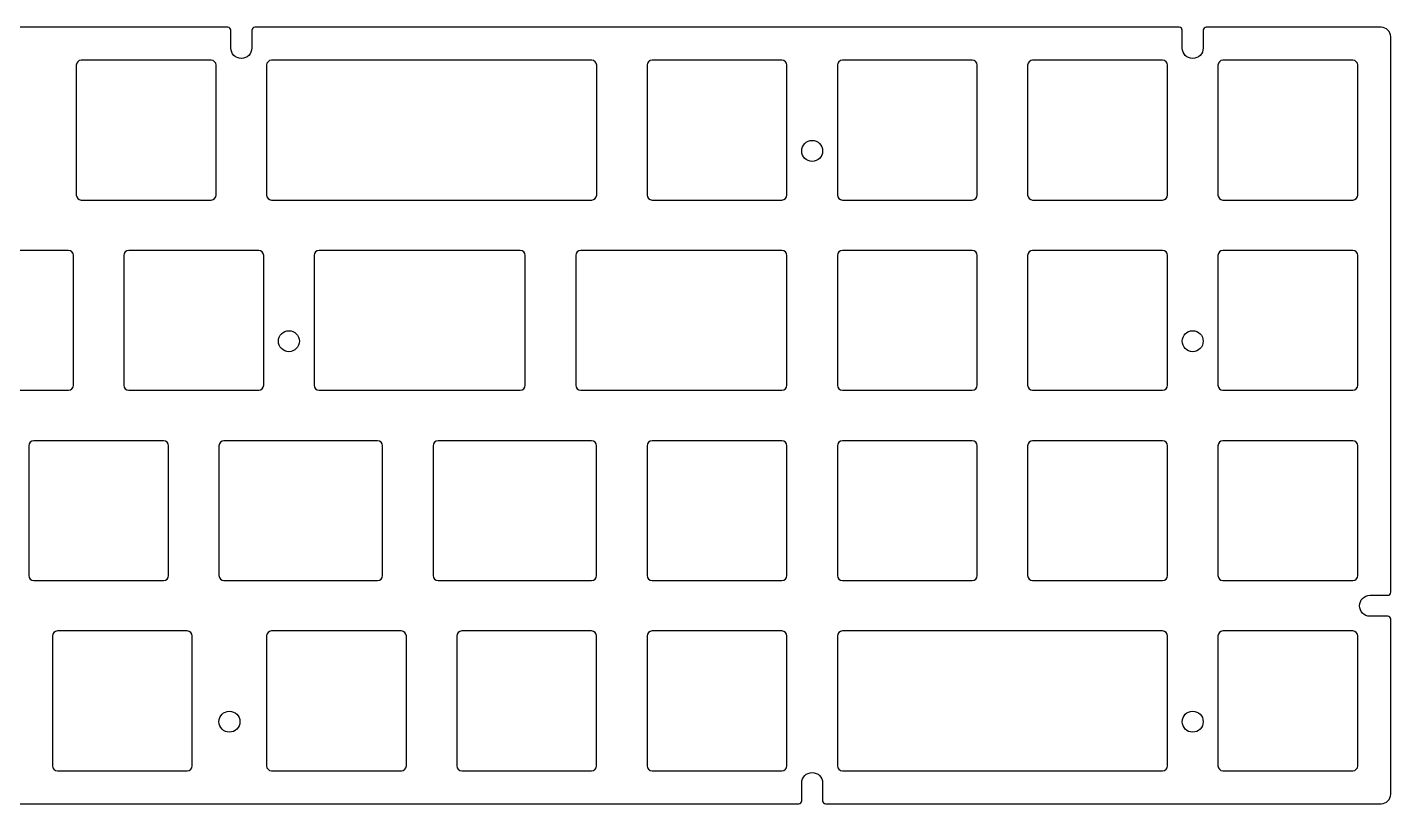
# Model space of a CAD drawing. Header units: millimetres. Extents: x -270 to 55, y 107 to 185.
# Drawn here: x -81.5 to 55, y 107 to 184.8 of the extents above; entities that cross this region are included whole.
import ezdxf

# ---------------------------------------------------------------- set-up
doc = ezdxf.new("R2010")
doc.units = ezdxf.units.MM
doc.header["$MEASUREMENT"] = 0
doc.layers.add('Layer 1', color=7, linetype='Continuous')

msp = doc.modelspace()

# ---------------------------------------------------------------- linework, layer by layer
at = {"layer": 'Layer 1'}
for points, knots in [([(-269.4598, 184.7521), (-269.4598, 184.7521), (-251.9345, 184.7521), (-251.9345, 184.7521), (-251.9345, 184.7521), (-251.7688, 184.7521), (-251.6345, 184.6178), (-251.6345, 184.4521), (-251.6345, 184.4521), (-251.6345, 183.8355), (-251.6345, 183.2937), (-251.6345, 182.6771), (-251.6345, 182.6771), (-251.6345, 182.6771), (-251.6345, 182.6769), (-251.6345, 182.6769), (-251.6345, 182.6769), (-251.6345, 182.0994), (-251.162, 181.627), (-250.5846, 181.627), (-250.5846, 181.627), (-250.5846, 181.627), (-250.5843, 181.627), (-250.5843, 181.627), (-250.5843, 181.627), (-250.0069, 181.627), (-249.5345, 182.0994), (-249.5345, 182.6769), (-249.5345, 182.6769), (-249.5345, 182.6769), (-249.5345, 182.6771), (-249.5345, 182.6771), (-249.5345, 182.6771), (-249.5345, 182.6771), (-249.5345, 184.4521), (-249.5345, 184.4521), (-249.5345, 184.4521), (-249.5345, 184.6178), (-249.4002, 184.7521), (-249.2345, 184.7521), (-249.2345, 184.7521), (-249.2345, 184.7521), (-156.6844, 184.7521), (-156.6844, 184.7521), (-156.6844, 184.7521), (-156.5187, 184.7521), (-156.3844, 184.6178), (-156.3844, 184.4521), (-156.3844, 184.4521), (-156.3844, 183.8355), (-156.3844, 183.2938), (-156.3844, 182.6772), (-156.3844, 182.6772), (-156.3844, 182.6772), (-156.3844, 182.677), (-156.3844, 182.677), (-156.3844, 182.677), (-156.3844, 182.0995), (-155.9119, 181.6271), (-155.3345, 181.6271), (-155.3345, 181.6271), (-155.3345, 181.6271), (-155.3342, 181.6271), (-155.3342, 181.6271), (-155.3342, 181.6271), (-154.7568, 181.6271), (-154.2844, 182.0995), (-154.2844, 182.677), (-154.2844, 182.677), (-154.2844, 182.677), (-154.2844, 182.6772), (-154.2844, 182.6772), (-154.2844, 182.6772), (-154.2844, 182.6772), (-154.2844, 184.4521), (-154.2844, 184.4521), (-154.2844, 184.4521), (-154.2844, 184.6178), (-154.1501, 184.7521), (-153.9844, 184.7521), (-153.9844, 184.7521), (-153.9844, 184.7521), (-61.4341, 184.7521), (-61.4341, 184.7521), (-61.4341, 184.7521), (-61.2684, 184.7521), (-61.1341, 184.6178), (-61.1341, 184.4521), (-61.1341, 184.4521), (-61.1341, 184.4521), (-61.1341, 182.6772), (-61.1341, 182.6772), (-61.1341, 182.6772), (-61.1341, 182.6772), (-61.1341, 182.677), (-61.1341, 182.677), (-61.1341, 182.677), (-61.1341, 182.0995), (-60.6616, 181.6271), (-60.0842, 181.6271), (-60.0842, 181.6271), (-60.0842, 181.6271), (-60.0839, 181.6271), (-60.0839, 181.6271), (-60.0839, 181.6271), (-59.5063, 181.6271), (-59.0341, 182.0996), (-59.0341, 182.6772), (-59.0341, 182.6772), (-59.0341, 182.6772), (-59.0341, 184.4521), (-59.0341, 184.4521), (-59.0341, 184.4521), (-59.0341, 184.6178), (-58.8998, 184.7521), (-58.7341, 184.7521), (-58.7341, 184.7521), (-58.7341, 184.7521), (33.8162, 184.7521), (33.8162, 184.7521), (33.8162, 184.7521), (33.9819, 184.7521), (34.1162, 184.6178), (34.1162, 184.4521), (34.1162, 184.4521), (34.1162, 183.8605), (34.1162, 183.2688), (34.1162, 182.6772), (34.1162, 182.6772), (34.1162, 182.6772), (34.1162, 182.677), (34.1162, 182.677), (34.1162, 182.677), (34.1162, 182.0995), (34.5887, 181.6271), (35.1661, 181.6271), (35.1661, 181.6271), (35.1661, 181.6271), (35.1664, 181.6271), (35.1664, 181.6271), (35.1664, 181.6271), (35.7438, 181.6271), (36.2162, 182.0995), (36.2162, 182.677), (36.2162, 182.677), (36.2162, 182.677), (36.2162, 182.6772), (36.2162, 182.6772), (36.2162, 182.6772), (36.2162, 182.6772), (36.2162, 184.4521), (36.2162, 184.4521), (36.2162, 184.4521), (36.2162, 184.6178), (36.3505, 184.7521), (36.5162, 184.7521), (36.5162, 184.7521), (42.3576, 184.7521), (48.199, 184.7521), (54.0404, 184.7521), (54.0404, 184.7521), (54.5629, 184.7521), (54.9902, 184.3245), (54.9902, 183.8021), (54.9902, 183.8021), (54.9902, 165.2605), (54.9902, 146.719), (54.9902, 128.1774), (54.9902, 128.1774), (54.9902, 128.0116), (54.8559, 127.8773), (54.6902, 127.8773), (54.6902, 127.8773), (54.6902, 127.8773), (52.9153, 127.8773), (52.9153, 127.8773), (52.9153, 127.8773), (52.9153, 127.8773), (52.9151, 127.8774), (52.9151, 127.8774), (52.9151, 127.8774), (52.3376, 127.8773), (51.8652, 127.4048), (51.8652, 126.8274), (51.8652, 126.8274), (51.8652, 126.8274), (51.8652, 126.8272), (51.8652, 126.8272), (51.8652, 126.8272), (51.8652, 126.2498), (52.3376, 125.7773), (52.9151, 125.7773), (52.9151, 125.7773), (52.9151, 125.7773), (52.9153, 125.7774), (52.9153, 125.7774), (52.9153, 125.7774), (52.9153, 125.7774), (54.6902, 125.7773), (54.6902, 125.7773), (54.6902, 125.7773), (54.8559, 125.7773), (54.9902, 125.643), (54.9902, 125.4774), (54.9902, 125.4774), (54.9902, 125.4774), (54.9902, 107.9523), (54.9902, 107.9523), (54.9902, 107.9523), (54.9902, 107.4299), (54.5629, 107.0023), (54.0404, 107.0023), (54.0404, 107.0023), (54.0404, 107.0023), (-1.584, 107.0023), (-1.584, 107.0023), (-1.584, 107.0023), (-1.7497, 107.0023), (-1.884, 107.1366), (-1.884, 107.3023), (-1.884, 107.3023), (-1.884, 107.8939), (-1.884, 108.4856), (-1.884, 109.0772), (-1.884, 109.0772), (-1.884, 109.0772), (-1.884, 109.0774), (-1.884, 109.0774), (-1.884, 109.0774), (-1.884, 109.6549), (-2.3564, 110.1273), (-2.9338, 110.1273), (-2.9338, 110.1273), (-2.9338, 110.1273), (-2.9341, 110.1273), (-2.9341, 110.1273), (-2.9341, 110.1273), (-3.5115, 110.1273), (-3.984, 109.6549), (-3.984, 109.0774), (-3.984, 109.0774), (-3.984, 109.0774), (-3.984, 109.0772), (-3.984, 109.0772), (-3.984, 109.0772), (-3.984, 109.0772), (-3.984, 107.3023), (-3.984, 107.3023), (-3.984, 107.3023), (-3.984, 107.1366), (-4.1183, 107.0023), (-4.284, 107.0023), (-4.284, 107.0023), (-4.284, 107.0023), (-82.5475, 107.0023), (-82.5475, 107.0023), (-82.5475, 107.0023), (-82.7132, 107.0023), (-82.8475, 107.1366), (-82.8475, 107.3023), (-82.8475, 107.3023), (-82.8475, 107.8939), (-82.8475, 108.4856), (-82.8475, 109.0772), (-82.8475, 109.0772), (-82.8475, 109.0772), (-82.8475, 109.0774), (-82.8475, 109.0774), (-82.8475, 109.0774), (-82.8475, 109.6549), (-83.3199, 110.1273), (-83.8973, 110.1273), (-83.8973, 110.1273), (-83.8973, 110.1273), (-83.8976, 110.1273), (-83.8976, 110.1273), (-83.8976, 110.1273), (-84.475, 110.1273), (-84.9475, 109.6549), (-84.9475, 109.0774), (-84.9475, 109.0774), (-84.9475, 109.0774), (-84.9475, 109.0772), (-84.9475, 109.0772), (-84.9475, 109.0772), (-84.9475, 109.0772), (-84.9475, 107.3023), (-84.9475, 107.3023), (-84.9475, 107.3023), (-84.9475, 107.1366), (-85.0818, 107.0023), (-85.2475, 107.0023), (-85.2475, 107.0023), (-85.2475, 107.0023), (-199.7941, 107.0023), (-199.7941, 107.0023), (-199.7941, 107.0023), (-199.9598, 107.0023), (-200.0941, 107.1366), (-200.0941, 107.3023), (-200.0941, 107.3023), (-200.0941, 107.8939), (-200.0941, 108.4856), (-200.0941, 109.0772), (-200.0941, 109.0772), (-200.0941, 109.0772), (-200.0941, 109.0774), (-200.0941, 109.0774), (-200.0941, 109.0774), (-200.0941, 109.6549), (-200.5665, 110.1273), (-201.1439, 110.1273), (-201.1439, 110.1273), (-201.1439, 110.1273), (-201.1442, 110.1273), (-201.1442, 110.1273), (-201.1442, 110.1273), (-201.7216, 110.1273), (-202.1941, 109.6549), (-202.1941, 109.0774), (-202.1941, 109.0774), (-202.1941, 109.0774), (-202.1941, 109.0772), (-202.1941, 109.0772), (-202.1941, 109.0772), (-202.1941, 109.0772), (-202.1941, 107.3023), (-202.1941, 107.3023), (-202.1941, 107.3023), (-202.1941, 107.1366), (-202.3284, 107.0023), (-202.4941, 107.0023), (-202.4941, 107.0023), (-202.4941, 107.0023), (-269.4598, 107.0023), (-269.4598, 107.0023), (-269.4598, 107.0023), (-269.9823, 107.0023), (-270.4096, 107.4299), (-270.4096, 107.9523), (-270.4096, 107.9523), (-270.4096, 113.794), (-270.4096, 119.6356), (-270.4096, 125.4773), (-270.4096, 125.4773), (-270.4096, 125.643), (-270.2753, 125.7773), (-270.1096, 125.7773), (-270.1096, 125.7773), (-269.518, 125.7773), (-268.9263, 125.7773), (-268.3347, 125.7773), (-268.3347, 125.7773), (-268.3347, 125.7773), (-268.3345, 125.7773), (-268.3345, 125.7773), (-268.3345, 125.7773), (-267.757, 125.7773), (-267.2846, 126.2497), (-267.2846, 126.8271), (-267.2846, 126.8271), (-267.2846, 126.8271), (-267.2846, 126.8274), (-267.2846, 126.8274), (-267.2846, 126.8274), (-267.2846, 127.4048), (-267.757, 127.8773), (-268.3345, 127.8773), (-268.3345, 127.8773), (-268.3345, 127.8773), (-268.3347, 127.8773), (-268.3347, 127.8773), (-268.3347, 127.8773), (-268.3347, 127.8773), (-270.1096, 127.8773), (-270.1096, 127.8773), (-270.1096, 127.8773), (-270.2753, 127.8773), (-270.4096, 128.0116), (-270.4096, 128.1773), (-270.4096, 128.1773), (-270.4096, 146.7189), (-270.4096, 165.2605), (-270.4096, 183.8021), (-270.4096, 183.8021), (-270.4096, 184.3245), (-269.9823, 184.7521), (-269.4598, 184.7521)], [0, 0, 0, 0, 0.01020408, 0.01020408, 0.01020408, 0.01020408, 0.02040816, 0.02040816, 0.02040816, 0.02040816, 0.03061224, 0.03061224, 0.03061224, 0.03061224, 0.04081633, 0.04081633, 0.04081633, 0.04081633, 0.05102041, 0.05102041, 0.05102041, 0.05102041, 0.06122449, 0.06122449, 0.06122449, 0.06122449, 0.07142857, 0.07142857, 0.07142857, 0.07142857, 0.08163265, 0.08163265, 0.08163265, 0.08163265, 0.09183673, 0.09183673, 0.09183673, 0.09183673, 0.10204082, 0.10204082, 0.10204082, 0.10204082, 0.1122449, 0.1122449, 0.1122449, 0.1122449, 0.12244898, 0.12244898, 0.12244898, 0.12244898, 0.13265306, 0.13265306, 0.13265306, 0.13265306, 0.14285714, 0.14285714, 0.14285714, 0.14285714, 0.15306122, 0.15306122, 0.15306122, 0.15306122, 0.16326531, 0.16326531, 0.16326531, 0.16326531, 0.17346939, 0.17346939, 0.17346939, 0.17346939, 0.18367347, 0.18367347, 0.18367347, 0.18367347, 0.19387755, 0.19387755, 0.19387755, 0.19387755, 0.20408163, 0.20408163, 0.20408163, 0.20408163, 0.21428571, 0.21428571, 0.21428571, 0.21428571, 0.2244898, 0.2244898, 0.2244898, 0.2244898, 0.23469388, 0.23469388, 0.23469388, 0.23469388, 0.24489796, 0.24489796, 0.24489796, 0.24489796, 0.25510204, 0.25510204, 0.25510204, 0.25510204, 0.26530612, 0.26530612, 0.26530612, 0.26530612, 0.2755102, 0.2755102, 0.2755102, 0.2755102, 0.28571429, 0.28571429, 0.28571429, 0.28571429, 0.29591837, 0.29591837, 0.29591837, 0.29591837, 0.30612245, 0.30612245, 0.30612245, 0.30612245, 0.31632653, 0.31632653, 0.31632653, 0.31632653, 0.32653061, 0.32653061, 0.32653061, 0.32653061, 0.33673469, 0.33673469, 0.33673469, 0.33673469, 0.34693878, 0.34693878, 0.34693878, 0.34693878, 0.35714286, 0.35714286, 0.35714286, 0.35714286, 0.36734694, 0.36734694, 0.36734694, 0.36734694, 0.37755102, 0.37755102, 0.37755102, 0.37755102, 0.3877551, 0.3877551, 0.3877551, 0.3877551, 0.39795918, 0.39795918, 0.39795918, 0.39795918, 0.40816327, 0.40816327, 0.40816327, 0.40816327, 0.41836735, 0.41836735, 0.41836735, 0.41836735, 0.42857143, 0.42857143, 0.42857143, 0.42857143, 0.43877551, 0.43877551, 0.43877551, 0.43877551, 0.44897959, 0.44897959, 0.44897959, 0.44897959, 0.45918367, 0.45918367, 0.45918367, 0.45918367, 0.46938776, 0.46938776, 0.46938776, 0.46938776, 0.47959184, 0.47959184, 0.47959184, 0.47959184, 0.48979592, 0.48979592, 0.48979592, 0.48979592, 0.5, 0.5, 0.5, 0.5, 0.51020408, 0.51020408, 0.51020408, 0.51020408, 0.52040816, 0.52040816, 0.52040816, 0.52040816, 0.53061224, 0.53061224, 0.53061224, 0.53061224, 0.54081633, 0.54081633, 0.54081633, 0.54081633, 0.55102041, 0.55102041, 0.55102041, 0.55102041, 0.56122449, 0.56122449, 0.56122449, 0.56122449, 0.57142857, 0.57142857, 0.57142857, 0.57142857, 0.58163265, 0.58163265, 0.58163265, 0.58163265, 0.59183673, 0.59183673, 0.59183673, 0.59183673, 0.60204082, 0.60204082, 0.60204082, 0.60204082, 0.6122449, 0.6122449, 0.6122449, 0.6122449, 0.62244898, 0.62244898, 0.62244898, 0.62244898, 0.63265306, 0.63265306, 0.63265306, 0.63265306, 0.64285714, 0.64285714, 0.64285714, 0.64285714, 0.65306122, 0.65306122, 0.65306122, 0.65306122, 0.66326531, 0.66326531, 0.66326531, 0.66326531, 0.67346939, 0.67346939, 0.67346939, 0.67346939, 0.68367347, 0.68367347, 0.68367347, 0.68367347, 0.69387755, 0.69387755, 0.69387755, 0.69387755, 0.70408163, 0.70408163, 0.70408163, 0.70408163, 0.71428571, 0.71428571, 0.71428571, 0.71428571, 0.7244898, 0.7244898, 0.7244898, 0.7244898, 0.73469388, 0.73469388, 0.73469388, 0.73469388, 0.74489796, 0.74489796, 0.74489796, 0.74489796, 0.75510204, 0.75510204, 0.75510204, 0.75510204, 0.76530612, 0.76530612, 0.76530612, 0.76530612, 0.7755102, 0.7755102, 0.7755102, 0.7755102, 0.78571429, 0.78571429, 0.78571429, 0.78571429, 0.79591837, 0.79591837, 0.79591837, 0.79591837, 0.80612245, 0.80612245, 0.80612245, 0.80612245, 0.81632653, 0.81632653, 0.81632653, 0.81632653, 0.82653061, 0.82653061, 0.82653061, 0.82653061, 0.83673469, 0.83673469, 0.83673469, 0.83673469, 0.84693878, 0.84693878, 0.84693878, 0.84693878, 0.85714286, 0.85714286, 0.85714286, 0.85714286, 0.86734694, 0.86734694, 0.86734694, 0.86734694, 0.87755102, 0.87755102, 0.87755102, 0.87755102, 0.8877551, 0.8877551, 0.8877551, 0.8877551, 0.89795918, 0.89795918, 0.89795918, 0.89795918, 0.90816327, 0.90816327, 0.90816327, 0.90816327, 0.91836735, 0.91836735, 0.91836735, 0.91836735, 0.92857143, 0.92857143, 0.92857143, 0.92857143, 0.93877551, 0.93877551, 0.93877551, 0.93877551, 0.94897959, 0.94897959, 0.94897959, 0.94897959, 0.95918367, 0.95918367, 0.95918367, 0.95918367, 0.96938776, 0.96938776, 0.96938776, 0.96938776, 0.97959184, 0.97959184, 0.97959184, 0.97959184, 1, 1, 1, 1]), ([(-76.1092, 181.4519), (-76.1092, 181.4519), (-63.109, 181.4519), (-63.109, 181.4519), (-63.109, 181.4519), (-62.834, 181.4519), (-62.6091, 181.2269), (-62.6091, 180.9519), (-62.6091, 180.9519), (-62.6091, 180.9519), (-62.6091, 167.9519), (-62.6091, 167.9519), (-62.6091, 167.9519), (-62.6091, 167.6769), (-62.834, 167.4519), (-63.109, 167.4519), (-63.109, 167.4519), (-63.109, 167.4519), (-76.1092, 167.4519), (-76.1092, 167.4519), (-76.1092, 167.4519), (-76.3842, 167.4519), (-76.6091, 167.6769), (-76.6091, 167.9519), (-76.6091, 167.9519), (-76.6091, 167.9519), (-76.6091, 180.9519), (-76.6091, 180.9519), (-76.6091, 180.9519), (-76.6091, 181.2269), (-76.3842, 181.4519), (-76.1092, 181.4519)], [0, 0, 0, 0, 0.11111111, 0.11111111, 0.11111111, 0.11111111, 0.22222222, 0.22222222, 0.22222222, 0.22222222, 0.33333333, 0.33333333, 0.33333333, 0.33333333, 0.44444444, 0.44444444, 0.44444444, 0.44444444, 0.55555556, 0.55555556, 0.55555556, 0.55555556, 0.66666667, 0.66666667, 0.66666667, 0.66666667, 0.77777778, 0.77777778, 0.77777778, 0.77777778, 1, 1, 1, 1]), ([(-57.059, 181.4519), (-57.059, 181.4519), (-25.0088, 181.4519), (-25.0088, 181.4519), (-25.0088, 181.4519), (-24.7338, 181.4519), (-24.5089, 181.2268), (-24.5089, 180.9519), (-24.5089, 180.9519), (-24.5089, 180.9519), (-24.5089, 167.9519), (-24.5089, 167.9519), (-24.5089, 167.9519), (-24.5089, 167.677), (-24.7339, 167.4519), (-25.0088, 167.4519), (-25.0088, 167.4519), (-25.0088, 167.4519), (-57.059, 167.4519), (-57.059, 167.4519), (-57.059, 167.4519), (-57.3339, 167.4519), (-57.5589, 167.6769), (-57.5589, 167.9519), (-57.5589, 167.9519), (-57.5589, 167.9519), (-57.5589, 180.9519), (-57.5589, 180.9519), (-57.5589, 180.9519), (-57.5589, 181.2269), (-57.334, 181.4519), (-57.059, 181.4519)], [0, 0, 0, 0, 0.11111111, 0.11111111, 0.11111111, 0.11111111, 0.22222222, 0.22222222, 0.22222222, 0.22222222, 0.33333333, 0.33333333, 0.33333333, 0.33333333, 0.44444444, 0.44444444, 0.44444444, 0.44444444, 0.55555556, 0.55555556, 0.55555556, 0.55555556, 0.66666667, 0.66666667, 0.66666667, 0.66666667, 0.77777778, 0.77777778, 0.77777778, 0.77777778, 1, 1, 1, 1]), ([(-18.9592, 181.4519), (-18.9592, 181.4519), (-5.959, 181.4519), (-5.959, 181.4519), (-5.959, 181.4519), (-5.684, 181.4519), (-5.4591, 181.2269), (-5.4591, 180.9519), (-5.4591, 180.9519), (-5.4591, 180.9519), (-5.4591, 167.9519), (-5.4591, 167.9519), (-5.4591, 167.9519), (-5.4591, 167.6769), (-5.684, 167.4519), (-5.959, 167.4519), (-5.959, 167.4519), (-5.959, 167.4519), (-18.9592, 167.4519), (-18.9592, 167.4519), (-18.9592, 167.4519), (-19.2342, 167.4519), (-19.4591, 167.6769), (-19.4591, 167.9519), (-19.4591, 167.9519), (-19.4591, 167.9519), (-19.4591, 180.9519), (-19.4591, 180.9519), (-19.4591, 180.9519), (-19.4591, 181.2269), (-19.2342, 181.4519), (-18.9592, 181.4519)], [0, 0, 0, 0, 0.11111111, 0.11111111, 0.11111111, 0.11111111, 0.22222222, 0.22222222, 0.22222222, 0.22222222, 0.33333333, 0.33333333, 0.33333333, 0.33333333, 0.44444444, 0.44444444, 0.44444444, 0.44444444, 0.55555556, 0.55555556, 0.55555556, 0.55555556, 0.66666667, 0.66666667, 0.66666667, 0.66666667, 0.77777778, 0.77777778, 0.77777778, 0.77777778, 1, 1, 1, 1]), ([(0.091, 181.4519), (0.091, 181.4519), (13.0912, 181.4519), (13.0912, 181.4519), (13.0912, 181.4519), (13.3662, 181.4519), (13.5911, 181.2269), (13.5911, 180.9519), (13.5911, 180.9519), (13.5911, 180.9519), (13.5911, 167.9519), (13.5911, 167.9519), (13.5911, 167.9519), (13.5911, 167.6769), (13.3662, 167.4519), (13.0912, 167.4519), (13.0912, 167.4519), (13.0912, 167.4519), (0.091, 167.4519), (0.091, 167.4519), (0.091, 167.4519), (-0.184, 167.4519), (-0.4089, 167.6769), (-0.4089, 167.9519), (-0.4089, 167.9519), (-0.4089, 167.9519), (-0.4089, 180.9519), (-0.4089, 180.9519), (-0.4089, 180.9519), (-0.4089, 181.2269), (-0.184, 181.4519), (0.091, 181.4519)], [0, 0, 0, 0, 0.11111111, 0.11111111, 0.11111111, 0.11111111, 0.22222222, 0.22222222, 0.22222222, 0.22222222, 0.33333333, 0.33333333, 0.33333333, 0.33333333, 0.44444444, 0.44444444, 0.44444444, 0.44444444, 0.55555556, 0.55555556, 0.55555556, 0.55555556, 0.66666667, 0.66666667, 0.66666667, 0.66666667, 0.77777778, 0.77777778, 0.77777778, 0.77777778, 1, 1, 1, 1]), ([(19.1409, 181.4519), (19.1409, 181.4519), (32.1411, 181.4519), (32.1411, 181.4519), (32.1411, 181.4519), (32.4161, 181.4519), (32.641, 181.2269), (32.641, 180.9519), (32.641, 180.9519), (32.641, 180.9519), (32.641, 167.9519), (32.641, 167.9519), (32.641, 167.9519), (32.641, 167.6769), (32.4161, 167.4519), (32.1411, 167.4519), (32.1411, 167.4519), (32.1411, 167.4519), (19.1409, 167.4519), (19.1409, 167.4519), (19.1409, 167.4519), (18.8659, 167.4519), (18.641, 167.6769), (18.641, 167.9519), (18.641, 167.9519), (18.641, 167.9519), (18.641, 180.9519), (18.641, 180.9519), (18.641, 180.9519), (18.641, 181.2269), (18.8659, 181.4519), (19.1409, 181.4519)], [0, 0, 0, 0, 0.11111111, 0.11111111, 0.11111111, 0.11111111, 0.22222222, 0.22222222, 0.22222222, 0.22222222, 0.33333333, 0.33333333, 0.33333333, 0.33333333, 0.44444444, 0.44444444, 0.44444444, 0.44444444, 0.55555556, 0.55555556, 0.55555556, 0.55555556, 0.66666667, 0.66666667, 0.66666667, 0.66666667, 0.77777778, 0.77777778, 0.77777778, 0.77777778, 1, 1, 1, 1]), ([(38.1911, 181.4519), (38.1911, 181.4519), (51.1913, 181.4519), (51.1913, 181.4519), (51.1913, 181.4519), (51.4663, 181.4519), (51.6912, 181.2269), (51.6912, 180.9519), (51.6912, 180.9519), (51.6912, 180.9519), (51.6912, 167.9519), (51.6912, 167.9519), (51.6912, 167.9519), (51.6912, 167.6769), (51.4663, 167.4519), (51.1913, 167.4519), (51.1913, 167.4519), (51.1913, 167.4519), (38.1911, 167.4519), (38.1911, 167.4519), (38.1911, 167.4519), (37.9161, 167.4519), (37.6912, 167.6769), (37.6912, 167.9519), (37.6912, 167.9519), (37.6912, 167.9519), (37.6912, 180.9519), (37.6912, 180.9519), (37.6912, 180.9519), (37.6912, 181.2269), (37.9161, 181.4519), (38.1911, 181.4519)], [0, 0, 0, 0, 0.11111111, 0.11111111, 0.11111111, 0.11111111, 0.22222222, 0.22222222, 0.22222222, 0.22222222, 0.33333333, 0.33333333, 0.33333333, 0.33333333, 0.44444444, 0.44444444, 0.44444444, 0.44444444, 0.55555556, 0.55555556, 0.55555556, 0.55555556, 0.66666667, 0.66666667, 0.66666667, 0.66666667, 0.77777778, 0.77777778, 0.77777778, 0.77777778, 1, 1, 1, 1]), ([(-2.9337, 173.4185), (-3.5136, 173.4185), (-3.9837, 172.9484), (-3.9837, 172.3685), (-3.9837, 172.3685), (-3.9837, 171.7886), (-3.5136, 171.3185), (-2.9337, 171.3185), (-2.9337, 171.3185), (-2.3538, 171.3185), (-1.8837, 171.7886), (-1.8837, 172.3685), (-1.8837, 172.3685), (-1.8837, 172.9484), (-2.3538, 173.4185), (-2.9337, 173.4185)], [0, 0, 0, 0, 0.2, 0.2, 0.2, 0.2, 0.4, 0.4, 0.4, 0.4, 0.6, 0.6, 0.6, 0.6, 1, 1, 1, 1]), ([(-90.3972, 162.4024), (-90.3972, 162.4024), (-77.397, 162.4024), (-77.397, 162.4024), (-77.397, 162.4024), (-77.122, 162.4024), (-76.8971, 162.1774), (-76.8971, 161.9024), (-76.8971, 161.9024), (-76.8971, 161.9024), (-76.8971, 148.9024), (-76.8971, 148.9024), (-76.8971, 148.9024), (-76.8971, 148.6274), (-77.122, 148.4024), (-77.397, 148.4024), (-77.397, 148.4024), (-77.397, 148.4024), (-90.3972, 148.4024), (-90.3972, 148.4024), (-90.3972, 148.4024), (-90.6722, 148.4024), (-90.8971, 148.6274), (-90.8971, 148.9024), (-90.8971, 148.9024), (-90.8971, 148.9024), (-90.8971, 161.9024), (-90.8971, 161.9024), (-90.8971, 161.9024), (-90.8971, 162.1774), (-90.6722, 162.4024), (-90.3972, 162.4024)], [0, 0, 0, 0, 0.11111111, 0.11111111, 0.11111111, 0.11111111, 0.22222222, 0.22222222, 0.22222222, 0.22222222, 0.33333333, 0.33333333, 0.33333333, 0.33333333, 0.44444444, 0.44444444, 0.44444444, 0.44444444, 0.55555556, 0.55555556, 0.55555556, 0.55555556, 0.66666667, 0.66666667, 0.66666667, 0.66666667, 0.77777778, 0.77777778, 0.77777778, 0.77777778, 1, 1, 1, 1]), ([(-71.3471, 162.4024), (-71.3471, 162.4024), (-58.3469, 162.4024), (-58.3469, 162.4024), (-58.3469, 162.4024), (-58.0719, 162.4024), (-57.847, 162.1774), (-57.847, 161.9024), (-57.847, 161.9024), (-57.847, 161.9024), (-57.847, 148.9024), (-57.847, 148.9024), (-57.847, 148.9024), (-57.847, 148.6274), (-58.0719, 148.4024), (-58.3469, 148.4024), (-58.3469, 148.4024), (-58.3469, 148.4024), (-71.3471, 148.4024), (-71.3471, 148.4024), (-71.3471, 148.4024), (-71.6221, 148.4024), (-71.847, 148.6274), (-71.847, 148.9024), (-71.847, 148.9024), (-71.847, 148.9024), (-71.847, 161.9024), (-71.847, 161.9024), (-71.847, 161.9024), (-71.847, 162.1774), (-71.6221, 162.4024), (-71.3471, 162.4024)], [0, 0, 0, 0, 0.11111111, 0.11111111, 0.11111111, 0.11111111, 0.22222222, 0.22222222, 0.22222222, 0.22222222, 0.33333333, 0.33333333, 0.33333333, 0.33333333, 0.44444444, 0.44444444, 0.44444444, 0.44444444, 0.55555556, 0.55555556, 0.55555556, 0.55555556, 0.66666667, 0.66666667, 0.66666667, 0.66666667, 0.77777778, 0.77777778, 0.77777778, 0.77777778, 1, 1, 1, 1]), ([(-52.2971, 162.4024), (-52.2971, 162.4024), (-32.1516, 162.4024), (-32.1516, 162.4024), (-32.1516, 162.4024), (-31.8766, 162.4024), (-31.6517, 162.1773), (-31.6517, 161.9024), (-31.6517, 161.9024), (-31.6517, 161.9024), (-31.6517, 148.9024), (-31.6517, 148.9024), (-31.6517, 148.9024), (-31.6517, 148.6275), (-31.8767, 148.4024), (-32.1516, 148.4024), (-32.1516, 148.4024), (-32.1516, 148.4024), (-52.2971, 148.4024), (-52.2971, 148.4024), (-52.2971, 148.4024), (-52.572, 148.4024), (-52.797, 148.6274), (-52.797, 148.9024), (-52.797, 148.9024), (-52.797, 148.9024), (-52.797, 161.9024), (-52.797, 161.9024), (-52.797, 161.9024), (-52.797, 162.1774), (-52.5721, 162.4024), (-52.2971, 162.4024)], [0, 0, 0, 0, 0.11111111, 0.11111111, 0.11111111, 0.11111111, 0.22222222, 0.22222222, 0.22222222, 0.22222222, 0.33333333, 0.33333333, 0.33333333, 0.33333333, 0.44444444, 0.44444444, 0.44444444, 0.44444444, 0.55555556, 0.55555556, 0.55555556, 0.55555556, 0.66666667, 0.66666667, 0.66666667, 0.66666667, 0.77777778, 0.77777778, 0.77777778, 0.77777778, 1, 1, 1, 1]), ([(-26.104, 162.4024), (-26.104, 162.4024), (-5.9585, 162.4024), (-5.9585, 162.4024), (-5.9585, 162.4024), (-5.6835, 162.4024), (-5.4586, 162.1773), (-5.4586, 161.9024), (-5.4586, 161.9024), (-5.4586, 161.9024), (-5.4586, 148.9024), (-5.4586, 148.9024), (-5.4586, 148.9024), (-5.4586, 148.6275), (-5.6836, 148.4024), (-5.9585, 148.4024), (-5.9585, 148.4024), (-5.9585, 148.4024), (-26.104, 148.4024), (-26.104, 148.4024), (-26.104, 148.4024), (-26.3789, 148.4024), (-26.6039, 148.6274), (-26.6039, 148.9024), (-26.6039, 148.9024), (-26.6039, 148.9024), (-26.6039, 161.9024), (-26.6039, 161.9024), (-26.6039, 161.9024), (-26.6039, 162.1774), (-26.379, 162.4024), (-26.104, 162.4024)], [0, 0, 0, 0, 0.11111111, 0.11111111, 0.11111111, 0.11111111, 0.22222222, 0.22222222, 0.22222222, 0.22222222, 0.33333333, 0.33333333, 0.33333333, 0.33333333, 0.44444444, 0.44444444, 0.44444444, 0.44444444, 0.55555556, 0.55555556, 0.55555556, 0.55555556, 0.66666667, 0.66666667, 0.66666667, 0.66666667, 0.77777778, 0.77777778, 0.77777778, 0.77777778, 1, 1, 1, 1]), ([(0.091, 162.4024), (0.091, 162.4024), (13.0912, 162.4024), (13.0912, 162.4024), (13.0912, 162.4024), (13.3662, 162.4024), (13.5911, 162.1774), (13.5911, 161.9024), (13.5911, 161.9024), (13.5911, 161.9024), (13.5911, 148.9024), (13.5911, 148.9024), (13.5911, 148.9024), (13.5911, 148.6274), (13.3662, 148.4024), (13.0912, 148.4024), (13.0912, 148.4024), (13.0912, 148.4024), (0.091, 148.4024), (0.091, 148.4024), (0.091, 148.4024), (-0.184, 148.4024), (-0.4089, 148.6274), (-0.4089, 148.9024), (-0.4089, 148.9024), (-0.4089, 148.9024), (-0.4089, 161.9024), (-0.4089, 161.9024), (-0.4089, 161.9024), (-0.4089, 162.1774), (-0.184, 162.4024), (0.091, 162.4024)], [0, 0, 0, 0, 0.11111111, 0.11111111, 0.11111111, 0.11111111, 0.22222222, 0.22222222, 0.22222222, 0.22222222, 0.33333333, 0.33333333, 0.33333333, 0.33333333, 0.44444444, 0.44444444, 0.44444444, 0.44444444, 0.55555556, 0.55555556, 0.55555556, 0.55555556, 0.66666667, 0.66666667, 0.66666667, 0.66666667, 0.77777778, 0.77777778, 0.77777778, 0.77777778, 1, 1, 1, 1]), ([(19.1409, 162.4024), (19.1409, 162.4024), (32.1411, 162.4024), (32.1411, 162.4024), (32.1411, 162.4024), (32.4161, 162.4024), (32.641, 162.1774), (32.641, 161.9024), (32.641, 161.9024), (32.641, 161.9024), (32.641, 148.9024), (32.641, 148.9024), (32.641, 148.9024), (32.641, 148.6274), (32.4161, 148.4024), (32.1411, 148.4024), (32.1411, 148.4024), (32.1411, 148.4024), (19.1409, 148.4024), (19.1409, 148.4024), (19.1409, 148.4024), (18.8659, 148.4024), (18.641, 148.6274), (18.641, 148.9024), (18.641, 148.9024), (18.641, 148.9024), (18.641, 161.9024), (18.641, 161.9024), (18.641, 161.9024), (18.641, 162.1774), (18.8659, 162.4024), (19.1409, 162.4024)], [0, 0, 0, 0, 0.11111111, 0.11111111, 0.11111111, 0.11111111, 0.22222222, 0.22222222, 0.22222222, 0.22222222, 0.33333333, 0.33333333, 0.33333333, 0.33333333, 0.44444444, 0.44444444, 0.44444444, 0.44444444, 0.55555556, 0.55555556, 0.55555556, 0.55555556, 0.66666667, 0.66666667, 0.66666667, 0.66666667, 0.77777778, 0.77777778, 0.77777778, 0.77777778, 1, 1, 1, 1]), ([(38.1911, 162.4024), (38.1911, 162.4024), (51.1913, 162.4024), (51.1913, 162.4024), (51.1913, 162.4024), (51.4663, 162.4024), (51.6912, 162.1774), (51.6912, 161.9024), (51.6912, 161.9024), (51.6912, 161.9024), (51.6912, 148.9024), (51.6912, 148.9024), (51.6912, 148.9024), (51.6912, 148.6274), (51.4663, 148.4024), (51.1913, 148.4024), (51.1913, 148.4024), (51.1913, 148.4024), (38.1911, 148.4024), (38.1911, 148.4024), (38.1911, 148.4024), (37.9161, 148.4024), (37.6912, 148.6274), (37.6912, 148.9024), (37.6912, 148.9024), (37.6912, 148.9024), (37.6912, 161.9024), (37.6912, 161.9024), (37.6912, 161.9024), (37.6912, 162.1774), (37.9161, 162.4024), (38.1911, 162.4024)], [0, 0, 0, 0, 0.11111111, 0.11111111, 0.11111111, 0.11111111, 0.22222222, 0.22222222, 0.22222222, 0.22222222, 0.33333333, 0.33333333, 0.33333333, 0.33333333, 0.44444444, 0.44444444, 0.44444444, 0.44444444, 0.55555556, 0.55555556, 0.55555556, 0.55555556, 0.66666667, 0.66666667, 0.66666667, 0.66666667, 0.77777778, 0.77777778, 0.77777778, 0.77777778, 1, 1, 1, 1]), ([(-55.322, 154.3685), (-55.9019, 154.3685), (-56.372, 153.8984), (-56.372, 153.3185), (-56.372, 153.3185), (-56.372, 152.7386), (-55.9019, 152.2685), (-55.322, 152.2685), (-55.322, 152.2685), (-54.7421, 152.2685), (-54.272, 152.7386), (-54.272, 153.3185), (-54.272, 153.3185), (-54.272, 153.8984), (-54.7421, 154.3685), (-55.322, 154.3685)], [0, 0, 0, 0, 0.2, 0.2, 0.2, 0.2, 0.4, 0.4, 0.4, 0.4, 0.6, 0.6, 0.6, 0.6, 1, 1, 1, 1]), ([(35.1662, 154.3685), (34.5863, 154.3685), (34.1162, 153.8984), (34.1162, 153.3185), (34.1162, 153.3185), (34.1162, 152.7386), (34.5863, 152.2685), (35.1662, 152.2685), (35.1662, 152.2685), (35.7461, 152.2685), (36.2162, 152.7386), (36.2162, 153.3185), (36.2162, 153.3185), (36.2162, 153.8984), (35.7461, 154.3685), (35.1662, 154.3685)], [0, 0, 0, 0, 0.2, 0.2, 0.2, 0.2, 0.4, 0.4, 0.4, 0.4, 0.6, 0.6, 0.6, 0.6, 1, 1, 1, 1]), ([(-80.8722, 143.3524), (-80.8722, 143.3524), (-67.872, 143.3524), (-67.872, 143.3524), (-67.872, 143.3524), (-67.597, 143.3524), (-67.3721, 143.1274), (-67.3721, 142.8524), (-67.3721, 142.8524), (-67.3721, 142.8524), (-67.3721, 129.8524), (-67.3721, 129.8524), (-67.3721, 129.8524), (-67.3721, 129.5774), (-67.597, 129.3524), (-67.872, 129.3524), (-67.872, 129.3524), (-67.872, 129.3524), (-80.8722, 129.3524), (-80.8722, 129.3524), (-80.8722, 129.3524), (-81.1472, 129.3524), (-81.3721, 129.5774), (-81.3721, 129.8524), (-81.3721, 129.8524), (-81.3721, 129.8524), (-81.3721, 142.8524), (-81.3721, 142.8524), (-81.3721, 142.8524), (-81.3721, 143.1274), (-81.1472, 143.3524), (-80.8722, 143.3524)], [0, 0, 0, 0, 0.11111111, 0.11111111, 0.11111111, 0.11111111, 0.22222222, 0.22222222, 0.22222222, 0.22222222, 0.33333333, 0.33333333, 0.33333333, 0.33333333, 0.44444444, 0.44444444, 0.44444444, 0.44444444, 0.55555556, 0.55555556, 0.55555556, 0.55555556, 0.66666667, 0.66666667, 0.66666667, 0.66666667, 0.77777778, 0.77777778, 0.77777778, 0.77777778, 1, 1, 1, 1]), ([(-61.8221, 143.3524), (-61.8221, 143.3524), (-46.4419, 143.3524), (-46.4419, 143.3524), (-46.4419, 143.3524), (-46.1669, 143.3524), (-45.942, 143.1273), (-45.942, 142.8524), (-45.942, 142.8524), (-45.942, 142.8524), (-45.942, 129.8524), (-45.942, 129.8524), (-45.942, 129.8524), (-45.942, 129.5775), (-46.167, 129.3524), (-46.4419, 129.3524), (-46.4419, 129.3524), (-46.4419, 129.3524), (-61.8221, 129.3524), (-61.8221, 129.3524), (-61.8221, 129.3524), (-62.097, 129.3524), (-62.322, 129.5774), (-62.322, 129.8524), (-62.322, 129.8524), (-62.322, 129.8524), (-62.322, 142.8524), (-62.322, 142.8524), (-62.322, 142.8524), (-62.322, 143.1274), (-62.0971, 143.3524), (-61.8221, 143.3524)], [0, 0, 0, 0, 0.11111111, 0.11111111, 0.11111111, 0.11111111, 0.22222222, 0.22222222, 0.22222222, 0.22222222, 0.33333333, 0.33333333, 0.33333333, 0.33333333, 0.44444444, 0.44444444, 0.44444444, 0.44444444, 0.55555556, 0.55555556, 0.55555556, 0.55555556, 0.66666667, 0.66666667, 0.66666667, 0.66666667, 0.77777778, 0.77777778, 0.77777778, 0.77777778, 1, 1, 1, 1]), ([(-40.391, 143.3524), (-40.391, 143.3524), (-25.0108, 143.3524), (-25.0108, 143.3524), (-25.0108, 143.3524), (-24.7358, 143.3524), (-24.5109, 143.1273), (-24.5109, 142.8524), (-24.5109, 142.8524), (-24.5109, 142.8524), (-24.5109, 129.8524), (-24.5109, 129.8524), (-24.5109, 129.8524), (-24.5109, 129.5775), (-24.7359, 129.3524), (-25.0108, 129.3524), (-25.0108, 129.3524), (-25.0108, 129.3524), (-40.391, 129.3524), (-40.391, 129.3524), (-40.391, 129.3524), (-40.6659, 129.3524), (-40.8909, 129.5774), (-40.8909, 129.8524), (-40.8909, 129.8524), (-40.8909, 129.8524), (-40.8909, 142.8524), (-40.8909, 142.8524), (-40.8909, 142.8524), (-40.8909, 143.1274), (-40.666, 143.3524), (-40.391, 143.3524)], [0, 0, 0, 0, 0.11111111, 0.11111111, 0.11111111, 0.11111111, 0.22222222, 0.22222222, 0.22222222, 0.22222222, 0.33333333, 0.33333333, 0.33333333, 0.33333333, 0.44444444, 0.44444444, 0.44444444, 0.44444444, 0.55555556, 0.55555556, 0.55555556, 0.55555556, 0.66666667, 0.66666667, 0.66666667, 0.66666667, 0.77777778, 0.77777778, 0.77777778, 0.77777778, 1, 1, 1, 1]), ([(-18.9592, 143.3524), (-18.9592, 143.3524), (-5.959, 143.3524), (-5.959, 143.3524), (-5.959, 143.3524), (-5.684, 143.3524), (-5.4591, 143.1274), (-5.4591, 142.8524), (-5.4591, 142.8524), (-5.4591, 142.8524), (-5.4591, 129.8524), (-5.4591, 129.8524), (-5.4591, 129.8524), (-5.4591, 129.5774), (-5.684, 129.3524), (-5.959, 129.3524), (-5.959, 129.3524), (-5.959, 129.3524), (-18.9592, 129.3524), (-18.9592, 129.3524), (-18.9592, 129.3524), (-19.2342, 129.3524), (-19.4591, 129.5774), (-19.4591, 129.8524), (-19.4591, 129.8524), (-19.4591, 129.8524), (-19.4591, 142.8524), (-19.4591, 142.8524), (-19.4591, 142.8524), (-19.4591, 143.1274), (-19.2342, 143.3524), (-18.9592, 143.3524)], [0, 0, 0, 0, 0.11111111, 0.11111111, 0.11111111, 0.11111111, 0.22222222, 0.22222222, 0.22222222, 0.22222222, 0.33333333, 0.33333333, 0.33333333, 0.33333333, 0.44444444, 0.44444444, 0.44444444, 0.44444444, 0.55555556, 0.55555556, 0.55555556, 0.55555556, 0.66666667, 0.66666667, 0.66666667, 0.66666667, 0.77777778, 0.77777778, 0.77777778, 0.77777778, 1, 1, 1, 1]), ([(0.091, 143.3524), (0.091, 143.3524), (13.0912, 143.3524), (13.0912, 143.3524), (13.0912, 143.3524), (13.3662, 143.3524), (13.5911, 143.1274), (13.5911, 142.8524), (13.5911, 142.8524), (13.5911, 142.8524), (13.5911, 129.8524), (13.5911, 129.8524), (13.5911, 129.8524), (13.5911, 129.5774), (13.3662, 129.3524), (13.0912, 129.3524), (13.0912, 129.3524), (13.0912, 129.3524), (0.091, 129.3524), (0.091, 129.3524), (0.091, 129.3524), (-0.184, 129.3524), (-0.4089, 129.5774), (-0.4089, 129.8524), (-0.4089, 129.8524), (-0.4089, 129.8524), (-0.4089, 142.8524), (-0.4089, 142.8524), (-0.4089, 142.8524), (-0.4089, 143.1274), (-0.184, 143.3524), (0.091, 143.3524)], [0, 0, 0, 0, 0.11111111, 0.11111111, 0.11111111, 0.11111111, 0.22222222, 0.22222222, 0.22222222, 0.22222222, 0.33333333, 0.33333333, 0.33333333, 0.33333333, 0.44444444, 0.44444444, 0.44444444, 0.44444444, 0.55555556, 0.55555556, 0.55555556, 0.55555556, 0.66666667, 0.66666667, 0.66666667, 0.66666667, 0.77777778, 0.77777778, 0.77777778, 0.77777778, 1, 1, 1, 1]), ([(19.1409, 143.3524), (19.1409, 143.3524), (32.1411, 143.3524), (32.1411, 143.3524), (32.1411, 143.3524), (32.4161, 143.3524), (32.641, 143.1274), (32.641, 142.8524), (32.641, 142.8524), (32.641, 142.8524), (32.641, 129.8524), (32.641, 129.8524), (32.641, 129.8524), (32.641, 129.5774), (32.4161, 129.3524), (32.1411, 129.3524), (32.1411, 129.3524), (32.1411, 129.3524), (19.1409, 129.3524), (19.1409, 129.3524), (19.1409, 129.3524), (18.8659, 129.3524), (18.641, 129.5774), (18.641, 129.8524), (18.641, 129.8524), (18.641, 129.8524), (18.641, 142.8524), (18.641, 142.8524), (18.641, 142.8524), (18.641, 143.1274), (18.8659, 143.3524), (19.1409, 143.3524)], [0, 0, 0, 0, 0.11111111, 0.11111111, 0.11111111, 0.11111111, 0.22222222, 0.22222222, 0.22222222, 0.22222222, 0.33333333, 0.33333333, 0.33333333, 0.33333333, 0.44444444, 0.44444444, 0.44444444, 0.44444444, 0.55555556, 0.55555556, 0.55555556, 0.55555556, 0.66666667, 0.66666667, 0.66666667, 0.66666667, 0.77777778, 0.77777778, 0.77777778, 0.77777778, 1, 1, 1, 1]), ([(38.1911, 143.3524), (38.1911, 143.3524), (51.1913, 143.3524), (51.1913, 143.3524), (51.1913, 143.3524), (51.4663, 143.3524), (51.6912, 143.1274), (51.6912, 142.8524), (51.6912, 142.8524), (51.6912, 142.8524), (51.6912, 129.8524), (51.6912, 129.8524), (51.6912, 129.8524), (51.6912, 129.5774), (51.4663, 129.3524), (51.1913, 129.3524), (51.1913, 129.3524), (51.1913, 129.3524), (38.1911, 129.3524), (38.1911, 129.3524), (38.1911, 129.3524), (37.9161, 129.3524), (37.6912, 129.5774), (37.6912, 129.8524), (37.6912, 129.8524), (37.6912, 129.8524), (37.6912, 142.8524), (37.6912, 142.8524), (37.6912, 142.8524), (37.6912, 143.1274), (37.9161, 143.3524), (38.1911, 143.3524)], [0, 0, 0, 0, 0.11111111, 0.11111111, 0.11111111, 0.11111111, 0.22222222, 0.22222222, 0.22222222, 0.22222222, 0.33333333, 0.33333333, 0.33333333, 0.33333333, 0.44444444, 0.44444444, 0.44444444, 0.44444444, 0.55555556, 0.55555556, 0.55555556, 0.55555556, 0.66666667, 0.66666667, 0.66666667, 0.66666667, 0.77777778, 0.77777778, 0.77777778, 0.77777778, 1, 1, 1, 1]), ([(-78.491, 124.3025), (-78.491, 124.3025), (-65.4908, 124.3025), (-65.4908, 124.3025), (-65.4908, 124.3025), (-65.2158, 124.3025), (-64.9909, 124.0775), (-64.9909, 123.8025), (-64.9909, 123.8025), (-64.9909, 123.8025), (-64.9909, 110.8025), (-64.9909, 110.8025), (-64.9909, 110.8025), (-64.9909, 110.5275), (-65.2158, 110.3025), (-65.4908, 110.3025), (-65.4908, 110.3025), (-65.4908, 110.3025), (-78.491, 110.3025), (-78.491, 110.3025), (-78.491, 110.3025), (-78.766, 110.3025), (-78.9909, 110.5275), (-78.9909, 110.8025), (-78.9909, 110.8025), (-78.9909, 110.8025), (-78.9909, 123.8025), (-78.9909, 123.8025), (-78.9909, 123.8025), (-78.9909, 124.0775), (-78.766, 124.3025), (-78.491, 124.3025)], [0, 0, 0, 0, 0.11111111, 0.11111111, 0.11111111, 0.11111111, 0.22222222, 0.22222222, 0.22222222, 0.22222222, 0.33333333, 0.33333333, 0.33333333, 0.33333333, 0.44444444, 0.44444444, 0.44444444, 0.44444444, 0.55555556, 0.55555556, 0.55555556, 0.55555556, 0.66666667, 0.66666667, 0.66666667, 0.66666667, 0.77777778, 0.77777778, 0.77777778, 0.77777778, 1, 1, 1, 1]), ([(-57.0599, 124.3025), (-57.0599, 124.3025), (-44.0597, 124.3025), (-44.0597, 124.3025), (-44.0597, 124.3025), (-43.7847, 124.3025), (-43.5598, 124.0775), (-43.5598, 123.8025), (-43.5598, 123.8025), (-43.5598, 123.8025), (-43.5598, 110.8025), (-43.5598, 110.8025), (-43.5598, 110.8025), (-43.5598, 110.5275), (-43.7847, 110.3025), (-44.0597, 110.3025), (-44.0597, 110.3025), (-44.0597, 110.3025), (-57.0599, 110.3025), (-57.0599, 110.3025), (-57.0599, 110.3025), (-57.3349, 110.3025), (-57.5598, 110.5275), (-57.5598, 110.8025), (-57.5598, 110.8025), (-57.5598, 110.8025), (-57.5598, 123.8025), (-57.5598, 123.8025), (-57.5598, 123.8025), (-57.5598, 124.0775), (-57.3349, 124.3025), (-57.0599, 124.3025)], [0, 0, 0, 0, 0.11111111, 0.11111111, 0.11111111, 0.11111111, 0.22222222, 0.22222222, 0.22222222, 0.22222222, 0.33333333, 0.33333333, 0.33333333, 0.33333333, 0.44444444, 0.44444444, 0.44444444, 0.44444444, 0.55555556, 0.55555556, 0.55555556, 0.55555556, 0.66666667, 0.66666667, 0.66666667, 0.66666667, 0.77777778, 0.77777778, 0.77777778, 0.77777778, 1, 1, 1, 1]), ([(-38.0101, 124.3025), (-38.0101, 124.3025), (-25.0099, 124.3025), (-25.0099, 124.3025), (-25.0099, 124.3025), (-24.7349, 124.3025), (-24.51, 124.0775), (-24.51, 123.8025), (-24.51, 123.8025), (-24.51, 123.8025), (-24.51, 110.8025), (-24.51, 110.8025), (-24.51, 110.8025), (-24.51, 110.5275), (-24.7349, 110.3025), (-25.0099, 110.3025), (-25.0099, 110.3025), (-25.0099, 110.3025), (-38.0101, 110.3025), (-38.0101, 110.3025), (-38.0101, 110.3025), (-38.2851, 110.3025), (-38.51, 110.5275), (-38.51, 110.8025), (-38.51, 110.8025), (-38.51, 110.8025), (-38.51, 123.8025), (-38.51, 123.8025), (-38.51, 123.8025), (-38.51, 124.0775), (-38.2851, 124.3025), (-38.0101, 124.3025)], [0, 0, 0, 0, 0.11111111, 0.11111111, 0.11111111, 0.11111111, 0.22222222, 0.22222222, 0.22222222, 0.22222222, 0.33333333, 0.33333333, 0.33333333, 0.33333333, 0.44444444, 0.44444444, 0.44444444, 0.44444444, 0.55555556, 0.55555556, 0.55555556, 0.55555556, 0.66666667, 0.66666667, 0.66666667, 0.66666667, 0.77777778, 0.77777778, 0.77777778, 0.77777778, 1, 1, 1, 1]), ([(-18.9592, 124.3025), (-18.9592, 124.3025), (-5.959, 124.3025), (-5.959, 124.3025), (-5.959, 124.3025), (-5.684, 124.3025), (-5.4591, 124.0775), (-5.4591, 123.8025), (-5.4591, 123.8025), (-5.4591, 123.8025), (-5.4591, 110.8025), (-5.4591, 110.8025), (-5.4591, 110.8025), (-5.4591, 110.5275), (-5.684, 110.3025), (-5.959, 110.3025), (-5.959, 110.3025), (-5.959, 110.3025), (-18.9592, 110.3025), (-18.9592, 110.3025), (-18.9592, 110.3025), (-19.2342, 110.3025), (-19.4591, 110.5275), (-19.4591, 110.8025), (-19.4591, 110.8025), (-19.4591, 110.8025), (-19.4591, 123.8025), (-19.4591, 123.8025), (-19.4591, 123.8025), (-19.4591, 124.0775), (-19.2342, 124.3025), (-18.9592, 124.3025)], [0, 0, 0, 0, 0.11111111, 0.11111111, 0.11111111, 0.11111111, 0.22222222, 0.22222222, 0.22222222, 0.22222222, 0.33333333, 0.33333333, 0.33333333, 0.33333333, 0.44444444, 0.44444444, 0.44444444, 0.44444444, 0.55555556, 0.55555556, 0.55555556, 0.55555556, 0.66666667, 0.66666667, 0.66666667, 0.66666667, 0.77777778, 0.77777778, 0.77777778, 0.77777778, 1, 1, 1, 1]), ([(0.0909, 124.3025), (0.0909, 124.3025), (32.1411, 124.3025), (32.1411, 124.3025), (32.1411, 124.3025), (32.4161, 124.3025), (32.641, 124.0774), (32.641, 123.8025), (32.641, 123.8025), (32.641, 123.8025), (32.641, 110.8025), (32.641, 110.8025), (32.641, 110.8025), (32.641, 110.5276), (32.416, 110.3025), (32.1411, 110.3025), (32.1411, 110.3025), (32.1411, 110.3025), (0.0909, 110.3025), (0.0909, 110.3025), (0.0909, 110.3025), (-0.184, 110.3025), (-0.409, 110.5275), (-0.409, 110.8025), (-0.409, 110.8025), (-0.409, 110.8025), (-0.409, 123.8025), (-0.409, 123.8025), (-0.409, 123.8025), (-0.409, 124.0775), (-0.1841, 124.3025), (0.0909, 124.3025)], [0, 0, 0, 0, 0.11111111, 0.11111111, 0.11111111, 0.11111111, 0.22222222, 0.22222222, 0.22222222, 0.22222222, 0.33333333, 0.33333333, 0.33333333, 0.33333333, 0.44444444, 0.44444444, 0.44444444, 0.44444444, 0.55555556, 0.55555556, 0.55555556, 0.55555556, 0.66666667, 0.66666667, 0.66666667, 0.66666667, 0.77777778, 0.77777778, 0.77777778, 0.77777778, 1, 1, 1, 1]), ([(38.1911, 124.3025), (38.1911, 124.3025), (51.1913, 124.3025), (51.1913, 124.3025), (51.1913, 124.3025), (51.4663, 124.3025), (51.6912, 124.0775), (51.6912, 123.8025), (51.6912, 123.8025), (51.6912, 123.8025), (51.6912, 110.8025), (51.6912, 110.8025), (51.6912, 110.8025), (51.6912, 110.5275), (51.4663, 110.3025), (51.1913, 110.3025), (51.1913, 110.3025), (51.1913, 110.3025), (38.1911, 110.3025), (38.1911, 110.3025), (38.1911, 110.3025), (37.9161, 110.3025), (37.6912, 110.5275), (37.6912, 110.8025), (37.6912, 110.8025), (37.6912, 110.8025), (37.6912, 123.8025), (37.6912, 123.8025), (37.6912, 123.8025), (37.6912, 124.0775), (37.9161, 124.3025), (38.1911, 124.3025)], [0, 0, 0, 0, 0.11111111, 0.11111111, 0.11111111, 0.11111111, 0.22222222, 0.22222222, 0.22222222, 0.22222222, 0.33333333, 0.33333333, 0.33333333, 0.33333333, 0.44444444, 0.44444444, 0.44444444, 0.44444444, 0.55555556, 0.55555556, 0.55555556, 0.55555556, 0.66666667, 0.66666667, 0.66666667, 0.66666667, 0.77777778, 0.77777778, 0.77777778, 0.77777778, 1, 1, 1, 1]), ([(-61.2753, 116.268), (-61.8552, 116.268), (-62.3253, 115.7979), (-62.3253, 115.218), (-62.3253, 115.218), (-62.3253, 114.6381), (-61.8552, 114.168), (-61.2753, 114.168), (-61.2753, 114.168), (-60.6954, 114.168), (-60.2253, 114.6381), (-60.2253, 115.218), (-60.2253, 115.218), (-60.2253, 115.7979), (-60.6954, 116.268), (-61.2753, 116.268)], [0, 0, 0, 0, 0.2, 0.2, 0.2, 0.2, 0.4, 0.4, 0.4, 0.4, 0.6, 0.6, 0.6, 0.6, 1, 1, 1, 1]), ([(35.1661, 116.268), (34.5862, 116.268), (34.1161, 115.7979), (34.1161, 115.218), (34.1161, 115.218), (34.1161, 114.6381), (34.5862, 114.168), (35.1661, 114.168), (35.1661, 114.168), (35.746, 114.168), (36.2161, 114.6381), (36.2161, 115.218), (36.2161, 115.218), (36.2161, 115.7979), (35.746, 116.268), (35.1661, 116.268)], [0, 0, 0, 0, 0.2, 0.2, 0.2, 0.2, 0.4, 0.4, 0.4, 0.4, 0.6, 0.6, 0.6, 0.6, 1, 1, 1, 1])]:
    msp.add_open_spline(points, degree=3, knots=knots, dxfattribs=at)

doc.saveas('drawing.dxf')
